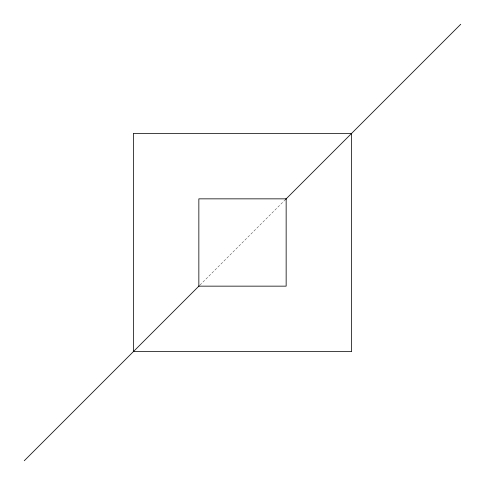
<?xml version="1.0" encoding="UTF-8"?>
<svg xmlns="http://www.w3.org/2000/svg" width="485" height="485" viewBox="0 0 485 485"><rect width="100%" height="100%" fill="white"/><g stroke="black" fill="none" stroke-linecap="round" stroke-linejoin="round"><path stroke-width="0.36" stroke-dasharray="2.42 1.82" d="M199.923 285.077L285.077 199.923"/><path stroke-width="0.73" d="M24.25 460.75L199.171 285.829M285.616 199.383L460.75 24.25M351.625 133.375L133.375 133.375L133.375 351.625L351.625 351.625L351.625 133.375M286.15 198.85L198.85 198.85L198.85 286.15L286.15 286.15L286.15 198.85"/></g></svg>
